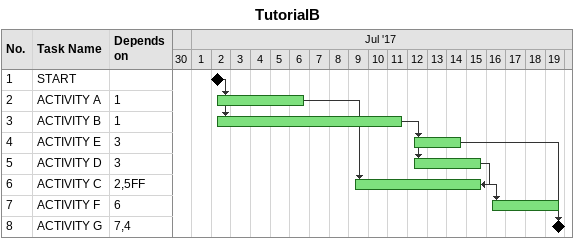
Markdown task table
TutorialB

| ID | Task | Start | Finish | Predecessors |
|---|---|---|---|---|
| 1 | START (milestone) | 2017-07-02 | 2017-07-02 |  |
| 2 | ACTIVITY A | 2017-07-02 | 2017-07-06 | 1 |
| 3 | ACTIVITY B | 2017-07-02 | 2017-07-11 | 1 |
| 4 | ACTIVITY E | 2017-07-12 | 2017-07-14 | 3 |
| 5 | ACTIVITY D | 2017-07-12 | 2017-07-15 | 3 |
| 6 | ACTIVITY C | 2017-07-09 | 2017-07-15 | 2, 5FF |
| 7 | ACTIVITY F | 2017-07-16 | 2017-07-19 | 6 |
| 8 | ACTIVITY G (milestone) | 2017-07-19 | 2017-07-19 | 7, 4 |
